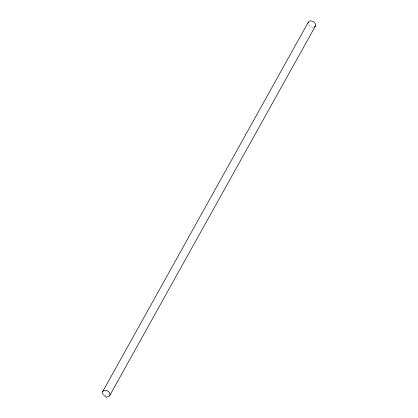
<?xml version="1.0" encoding="UTF-8"?>
<svg xmlns="http://www.w3.org/2000/svg" width="418" height="418" viewBox="0 0 418 418"><rect width="100%" height="100%" fill="white"/><g stroke="black" fill="none" stroke-linecap="round" stroke-linejoin="round"><path stroke-width="0.31" stroke-dasharray="2.09 1.57" d="M314.101 27.081A4.034 2.869 29.1 0 1 313.766 27.175M313.416 27.238A4.034 2.869 29.1 0 1 308.265 24.181"/><path stroke-width="0.63" d="M102.703 391.588L308.322 22.154M109.782 395.444L315.407 26.01M107.144 397.079L106.574 397.095M104.704 396.588L106.465 397.09M105.477 395.297L105.174 395.02M102.64 393.61A4.034 2.869 29.1 0 1 105.002 390.334A4.034 2.869 29.1 0 1 109.798 393.307A4.034 2.869 29.1 0 1 107.609 396.687M104.359 395.715A4.034 2.869 29.1 0 1 104.186 395.595M103.512 394.989A4.034 2.869 29.1 0 1 103.303 394.744M103.068 394.43A4.034 2.869 29.1 0 1 102.786 393.944M308.076 23.194A4.034 2.869 29.1 0 1 313.307 21.6A4.034 2.869 29.1 0 1 314.55 26.877"/></g></svg>
